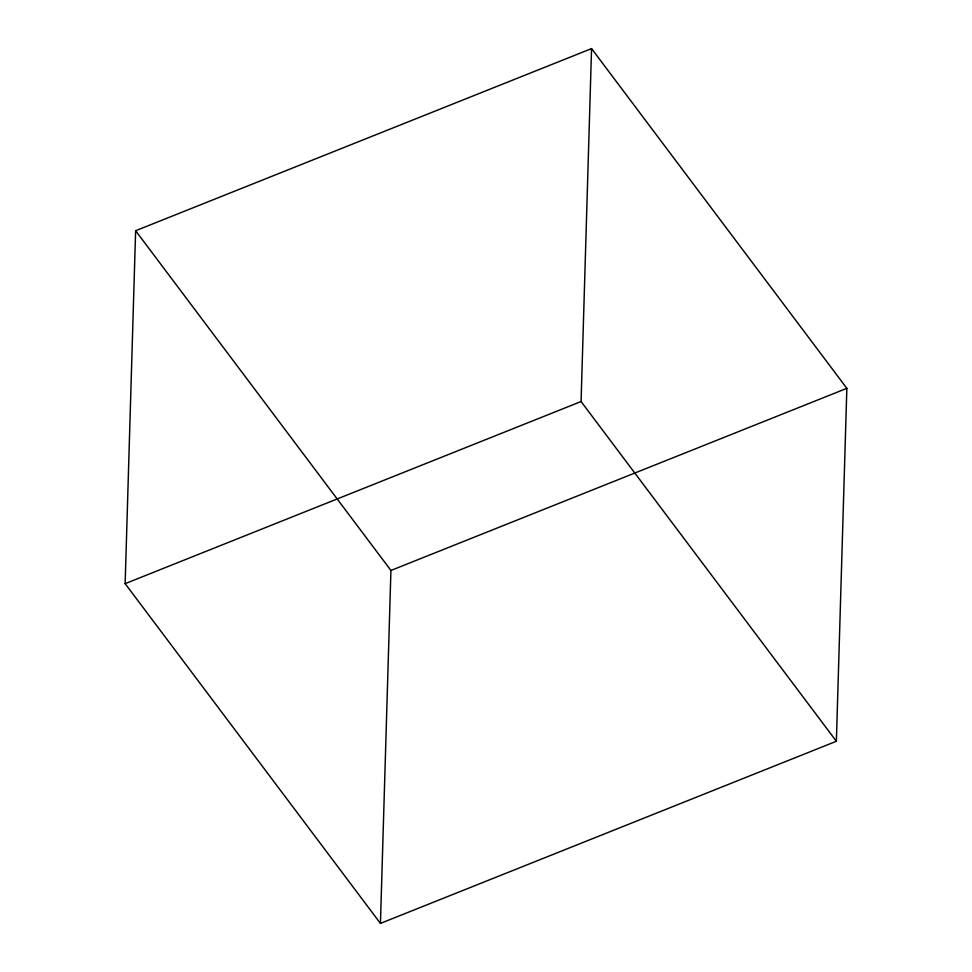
<?xml version="1.0" encoding="UTF-8"?>
<svg xmlns="http://www.w3.org/2000/svg" width="972" height="972" viewBox="0 0 972 972"><rect width="100%" height="100%" fill="white"/><g stroke="black" fill="none" stroke-linecap="round" stroke-linejoin="round"><path stroke-width="1.46" d="M125.145 583.662L135.63 230.729L591.559 48.6L846.855 388.338L836.37 741.272L380.441 923.4L125.145 583.662L581.074 401.533L591.559 48.6M380.441 923.4L390.926 570.467L135.63 230.729M390.926 570.467L846.855 388.338M581.074 401.533L836.37 741.272"/></g></svg>
